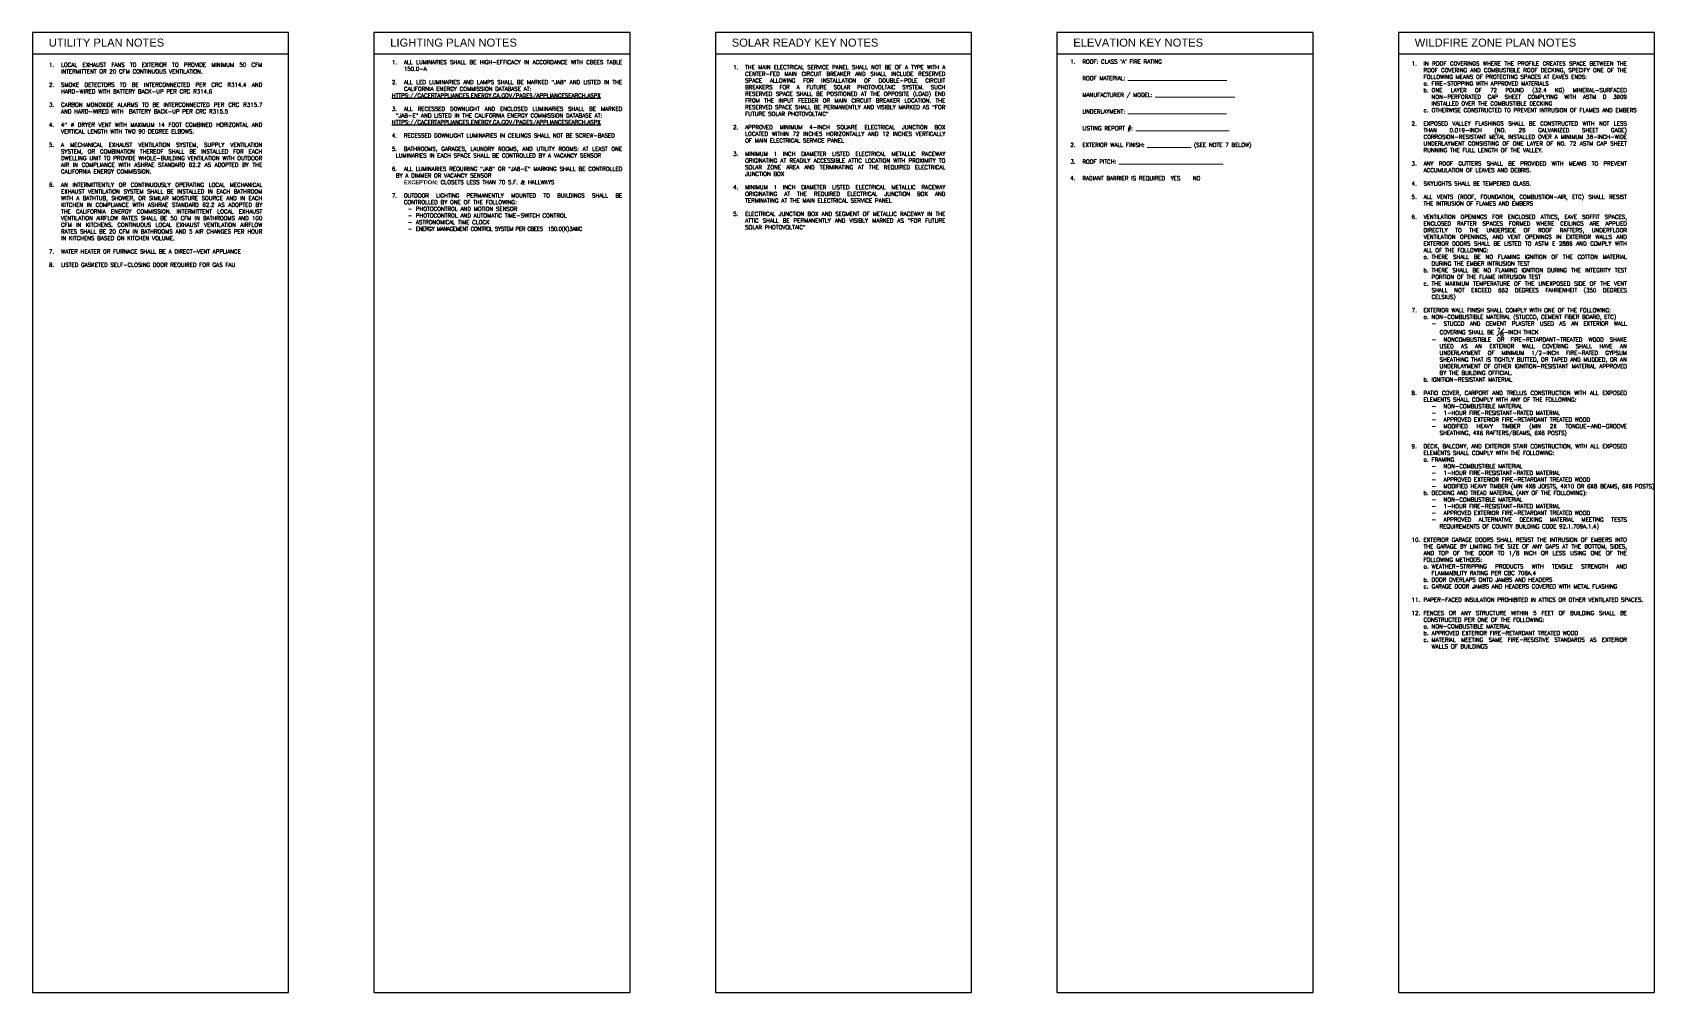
# Model space of a CAD drawing. Header units: inches. Extents: x -350 to 3672, y -1325 to 3943.
# Drawn here: x 2929.15 to 2948.15, y 2072.84 to 2084.09 of the extents above; entities that cross this region are included whole.
import ezdxf

# ---------------------------------------------------------------- set-up
doc = ezdxf.new("R2010")
doc.units = ezdxf.units.IN
doc.header["$MEASUREMENT"] = 0
doc.layers.add('NP', color=7, linetype='Continuous', plot=False)
doc.styles.add('NOTES', font='romans.shx')
doc.styles.get("Standard").update_dxf_attribs({"font": 'arial.ttf'})

msp = doc.modelspace()

# ---------------------------------------------------------------- linework, layer by layer
at = {"layer": 'NP', "color": 7, "true_color": 0xffffff}
for points in [[(2932.15489, 2084.08939), (2929.15489, 2084.08939), (2929.15489, 2083.83939), (2932.15489, 2083.83939)], [(2936.15489, 2084.08939), (2933.15489, 2084.08939), (2933.15489, 2083.83939), (2936.15489, 2083.83939)], [(2940.15489, 2084.08939), (2937.15489, 2084.08939), (2937.15489, 2083.83939), (2940.15489, 2083.83939)], [(2944.15489, 2084.08939), (2941.15489, 2084.08939), (2941.15489, 2083.83939), (2944.15489, 2083.83939)], [(2948.15489, 2084.08939), (2945.15489, 2084.08939), (2945.15489, 2083.83939), (2948.15489, 2083.83939)]]:
    msp.add_lwpolyline(points, close=True, dxfattribs=at)
for points in [[(2929.15489, 2083.83939), (2929.15489, 2072.83939), (2932.15489, 2072.83939), (2932.15489, 2083.83939)], [(2933.15489, 2083.83939), (2933.15489, 2072.83939), (2936.15489, 2072.83939), (2936.15489, 2083.83939)], [(2937.15489, 2083.83939), (2937.15489, 2072.83939), (2940.15489, 2072.83939), (2940.15489, 2083.83939)], [(2941.15489, 2083.83939), (2941.15489, 2072.83939), (2944.15489, 2072.83939), (2944.15489, 2083.83939)], [(2945.15489, 2083.83939), (2945.15489, 2072.83939), (2948.15489, 2072.83939), (2948.15489, 2083.83939)]]:
    msp.add_lwpolyline(points, dxfattribs=at)

# ---------------------------------------------------------------- texts
at = {"lineweight": 50, "char_height": 0.09375, "attachment_point": 1}
for s, insert in [('UTILITY PLAN NOTES', (2929.34573, 2084.01715)), ('LIGHTING PLAN NOTES', (2933.34573, 2084.01715)), ('SOLAR READY KEY NOTES', (2937.34573, 2084.01715)), ('ELEVATION KEY NOTES', (2941.34573, 2084.01715)), ('WILDFIRE ZONE PLAN NOTES', (2945.34573, 2084.01715))]:
    msp.add_mtext_dynamic_manual_height_columns(s, width=4.8754521, gutter_width=1, heights=[0], dxfattribs=dict(at, insert=insert))
at = {"char_height": 0.046875, "attachment_point": 1, "style": 'NOTES'}
for s, width, heights, insert in [('\\pxi-3,l3,qj,t3;1.^ILOCAL EXHAUST FANS TO EXTERIOR TO PROVIDE MINIMUM 50 CFM INTERMITTENT OR 20 CFM CONTINUOUS VENTILATION.\\P\\pi0,l0,tz;\\P\\pi-3,l3,t3;2.^ISMOKE DETECTORS TO BE INTERCONNECTED PER CRC R314.4 AND HARD-WIRED WITH BATTERY BACK-UP PER CRC R314.6\\P\\pi0,l0,tz;\\P\\pi-3,l3,t3;3.^ICARBON MONOXIDE ALARMS TO BE INTERCONNECTED PER CRC R315.7 AND HARD-WIRED WITH  BATTERY BACK-UP PER CRC R315.5\\P\\pi0,l0,tz;\\P\\pi-3,l3,t3;4.^I4" %%C DRYER VENT WITH MAXIMUM 14 FOOT COMBINED HORIZONTAL AND VERTICAL LENGTH WITH TWO 90 DEGREE ELBOWS. \\P\\pi0,l0,tz;\\P\\pi-3,l3,t3;5.^IA MECHANICAL EXHAUST VENTILATION SYSTEM, SUPPLY VENTILATION SYSTEM, OR COMBINATION THEREOF SHALL BE INSTALLED FOR EACH DWELLING UNIT TO PROVIDE WHOLE-BUILDING VENTILATION WITH OUTDOOR AIR IN COMPLIANCE WITH ASHRAE STANDARD 62.2 AS ADOPTED BY THE CALIFORNIA ENERGY COMMISSION. \\P\\pi0,l0,tz;\\P\\pi-3,l3,t3;6.^IAN INTERMITTENTLY OR CONTINUOUSLY OPERATING LOCAL MECHANICAL EXHAUST VENTILATION SYSTEM SHALL BE INSTALLED IN EACH BATHROOM WITH A BATHTUB, SHOWER, OR SIMILAR MOISTURE SOURCE AND IN EACH KITCHEN IN COMPLIANCE WITH ASHRAE STANDARD 62.2 AS ADOPTED BY THE CALIFORNIA ENERGY COMMISSION. INTERMITTENT LOCAL EXHAUST VENTILATION AIRFLOW RATES SHALL BE 50 CFM IN BATHROOMS AND 100 CFM IN KITCHENS. CONTINUOUS LOCAL EXHAUST VENTILATION AIRFLOW RATES SHALL BE 20 CFM IN BATHROOMS AND 5 AIR CHANGES PER HOUR IN KITCHENS BASED ON KITCHEN VOLUME. \\P\\pi0,l0,tz;\\P\\pi-3,l3,t3;7.^IWATER HEATER OR FURNACE SHALL BE A DIRECT-VENT APPLIANCE\\P\\pi0,l0,tz;\\P\\pi-3,l3,t3;8.^ILISTED GASKETED SELF-CLOSING DOOR REQUIRED FOR GAS FAU', 2.7061073, [0], (2929.34903, 2083.73429)), ('\\pxi-3,l3,qj,t3;1.^IALL LUMINARIES SHALL BE HIGH-EFFICACY IN ACCORDANCE WITH CBEES TABLE 150.0-A\\P\\P2.^IALL LED LUMINARIES AND LAMPS SHALL BE MARKED "JA8" AND LISTED IN THE CALIFORNIA ENERGY COMMISSION DATABASE AT:\\P\\pi-1,l1;{\\LHTTPS://CACERTAPPLIANCES.ENERGY.CA.GOV/PAGES/APPLIANCESEARCH.ASPX\\P\\pi-3,l3;}\\P3.^IALL RECESSED DOWNLIGHT AND ENCLOSED LUMINARIES SHALL BE MARKED "JA8-E" AND LISTED IN THE CALIFORNIA ENERGY COMMISSION DATABASE AT:\\P{\\LHTTPS://CACERTAPPLIANCES.ENERGY.CA.GOV/PAGES/APPLIANCESEARCH.ASPX\\P}\\P4.^IRECESSED DOWNLIGHT LUMINARIES IN CEILINGS SHALL NOT BE SCREW-BASED\\P\\P5.^IBATHROOMS, GARAGES, LAUNDRY ROOMS, AND UTILITY ROOMS: AT LEAST ONE LUMINARIES IN EACH SPACE SHALL BE CONTROLLED BY A VACANCY SENSOR\\P\\P6.^IALL LUMINARIES REQUIRING "JA8" OR "JA8-E" MARKING SHALL BE CONTROLLED BY A DIMMER OR VACANCY SENSOR\\P{\\fArial|b1|i0|c0|p34;^IEXCEPTION}: CLOSETS LESS THAN 70 S.F. & HALLWAYS\\P\\pi0,l0,tz;\\P\\pi-3,l3,t3;7.^IOUTDOOR LIGHTING PERMANENTLY MOUNTED TO BUILDINGS SHALL BE CONTROLLED BY ONE OF THE FOLLOWING:\\P\\pi-2,l6,t5,6;-^IPHOTOCONTROL AND MOTION SENSOR\\P-^IPHOTOCONTROL AND AUTOMATIC TIME-SWITCH CONTROL\\P-^IASTRONOMICAL TIME CLOCK\\P{\\T0.9;-^IENERGY MANAGEMENT CONTROL SYSTEM PER CBEES  150.0(K)3AIIIC}', 2.6900175, [0], (2933.36487, 2083.76428)), ("\\A1;\\pxi-3,l3,sm2.5,qj,t3;1.^IROOF: CLASS 'A' FIRE RATING\\P^IROOF MATERIAL: ____________________________________\\P^IMANUFACTURER / MODEL: _____________________________\\P^IUNDERLAYMENT: ____________________________________\\P^ILISTING REPORT #: __________________________________\\P2.^IEXTERIOR WALL FINISH: ________________ (SEE NOTE 7 BELOW)\\P3.^IROOF PITCH: ______________________________________\\P4.^IRADIANT BARRIER IS REQUIRED  {\\A0;YES \\fSymbol|b1|i0|c2|p18;\\H0.95834x;\\~\\Fromans|c0;\\H1.04347x;   NO \\fSymbol|b1|i0|c2|p18;\\H0.95834x;\\~}", 2.7730113, [1.69212], (2941.31208, 2083.77108)), ('\\A1;\\pxi-3,l3,sm1,qj,t3,14;1.^IIN ROOF COVERINGS WHERE THE PROFILE CREATES SPACE BETWEEN THE ROOF COVERING AND COMBUSTIBLE ROOF DECKING, SPECIFY ONE OF THE FOLLOWING MEANS OF PROTECTING SPACES AT EAVES ENDS:\\P\\pi-2,l5,t4,5;a.^IFIRE-STOPPING WITH APPROVED MATERIALS\\Pb.^IONE LAYER OF 72 POUND (32.4 KG) MINERAL-SURFACED NON-PERFORATED CAP SHEET COMPLYING WITH ASTM D 3909 INSTALLED OVER THE COMBUSTIBLE DECKING\\Pc.^IOTHERWISE CONSTRUCTED TO PREVENT INTRUSION OF FLAMES AND EMBERS\\P\\pi0,l0,s*,q*,tz;\\P\\pi-3,l3,sm1,qj,t3,14;2.^IEXPOSED VALLEY FLASHINGS SHALL BE CONSTRUCTED WITH NOT LESS THAN 0.019-INCH (NO. 26 GALVANIZED SHEET GAGE) CORROSION-RESISTANT METAL INSTALLED OVER A MINIMUM 36-INCH-WIDE UNDERLAYMENT CONSISTING OF ONE LAYER OF NO. 72 ASTM CAP SHEET RUNNING THE FULL LENGTH OF THE VALLEY.\\P\\pi0,l0,s*,q*,tz;\\P\\pi-3,l3,sm1,qj,t3,14;3.^IANY ROOF GUTTERS SHALL BE PROVIDED WITH MEANS TO PREVENT ACCUMULATION OF LEAVES AND DEBRIS.\\P\\pi0,l0,s*,q*,tz;\\P\\pi-3,l3,sm1,qj,t3,14;4.^ISKYLIGHTS SHALL BE TEMPERED GLASS.\\P\\pi0,l0,s*,q*,tz;\\P\\pi-3,l3,sm1,qj,t3,14;5.^IALL VENTS (ROOF, FOUNDATION, COMBUSTION-AIR, ETC) SHALL RESIST THE INTRUSION OF FLAMES AND EMBERS\\P\\pi0,l0,s*,q*,tz;\\P\\pi-3,l3,sm1,qj,t3,14;6.^IVENTILATION OPENINGS FOR ENCLOSED ATTICS, EAVE SOFFIT SPACES, ENCLOSED RAFTER SPACES FORMED WHERE CEILINGS ARE APPLIED DIRECTLY TO THE UNDERSIDE OF ROOF RAFTERS, UNDERFLOOR VENTILATION OPENINGS, AND VENT OPENINGS IN EXTERIOR WALLS AND EXTERIOR DOORS SHALL BE LISTED TO ASTM E 2886 AND COMPLY WITH ALL OF THE FOLLOWING:\\P\\pi-2,l5,t4,5;a.^ITHERE SHALL BE NO FLAMING IGNITION OF THE COTTON MATERIAL DURING THE EMBER INTRUSION TEST\\Pb.^ITHERE SHALL BE NO FLAMING IGNITION DURING THE INTEGRITY TEST PORTION OF THE FLAME INTRUSION TEST\\Pc.^ITHE MAXIMUM TEMPERATURE OF THE UNEXPOSED SIDE OF THE VENT SHALL NOT EXCEED 662 DEGREES FAHRENHEIT (350 DEGREES CELSIUS)\\P\\pi0,l0,s*,q*,tz;\\P\\pi-3,l3,sm1,qj,t3,14;7.^IEXTERIOR WALL FINISH SHALL COMPLY WITH ONE OF THE FOLLOWING:\\P\\pi-2,l5,t4,5;a.^INON-COMBUSTIBLE MATERIAL (STUCCO, CEMENT FIBER BOARD, ETC)\\P\\pl7,b0.25,t4;-^ISTUCCO AND CEMENT PLASTER USED AS AN EXTERIOR WALL COVERING SHALL BE \\S7#8;-INCH THICK\\P-^INONCOMBUSTIBLE OR FIRE-RETARDANT-TREATED WOOD SHAKE USED AS AN EXTERIOR WALL COVERING SHALL HAVE AN UNDERLAYMENT OF MINIMUM 1/2-INCH FIRE-RATED GYPSUM SHEATHING THAT IS TIGHTLY BUTTED, OR TAPED AND MUDDED, OR AN UNDERLAYMENT OF OTHER IGNITION-RESISTANT MATERIAL APPROVED BY THE BUILDING OFFICIAL.\\P\\pl5,b0,t4,5;b.^IIGNITION-RESISTANT MATERIAL\\P\\pi0,l0,b0.25,s*,q*,tz;^I\\P\\pi-3,l3,b0,sm1,qj,t3,14;8.^IPATIO COVER, CARPORT AND TRELLIS CONSTRUCTION WITH ALL EXPOSED ELEMENTS SHALL COMPLY WITH ANY OF THE FOLLOWING:\\P\\pi-2,l7,b0.25,t4;-^INON-COMBUSTIBLE MATERIAL\\P-^I1-HOUR FIRE-RESISTANT-RATED MATERIAL\\P-^IAPPROVED EXTERIOR FIRE-RETARDANT TREATED WOOD\\P-^IMODIFIED HEAVY TIMBER (MIN 2X TONGUE-AND-GROOVE SHEATHING, 4X6 RAFTERS/BEAMS, 6X6 POSTS)\\P\\pi0,l0,s*,q*,tz;\\P\\pi-3,l3,b0,sm1,qj,t3,14;9.^IDECK, BALCONY, AND EXTERIOR STAIR CONSTRUCTION, WITH ALL EXPOSED ELEMENTS SHALL COMPLY WITH THE FOLLOWING:\\P\\pi-2,l5,t4,5;a.^IFRAMING\\P\\pl7,b0.25,t4;-^INON-COMBUSTIBLE MATERIAL\\P-^I1-HOUR FIRE-RESISTANT-RATED MATERIAL\\P-^IAPPROVED EXTERIOR FIRE-RETARDANT TREATED WOOD\\P-^IMODIFIED HEAVY TIMBER (MIN 4X8 JOISTS, 4X10 OR 6X8 BEAMS, 6X6 POSTS)\\P\\pl5,b0,t4,5;b.^IDECKING AND TREAD MATERIAL (ANY OF THE FOLLOWING):\\P\\pl7,b0.25,t4;-^INON-COMBUSTIBLE MATERIAL\\P-^I1-HOUR FIRE-RESISTANT-RATED MATERIAL\\P-^IAPPROVED EXTERIOR FIRE-RETARDANT TREATED WOOD\\P-^IAPPROVED ALTERNATIVE DECKING MATERIAL MEETING TESTS REQUIREMENTS OF COUNTY BUILDING CODE 92.1.709A.1.4)\\P\\pi0,l0,s*,q*,tz;\\P\\pi-3,l3,b0,sm1,qj,t3,14;10.^IEXTERIOR GARAGE DOORS SHALL RESIST THE INTRUSION OF EMBERS INTO THE GARAGE BY LIMITING THE SIZE OF ANY GAPS AT THE BOTTOM, SIDES, AND TOP OF THE DOOR TO 1/8 INCH OR LESS USING ONE OF THE FOLLOWING METHODS:\\P\\pi-2,l5,t4,5;a.^IWEATHER-STRIPPING PRODUCTS WITH TENSILE STRENGTH AND FLAMMABILITY RATING PER CBC 708A.4\\Pb.^IDOOR OVERLAPS ONTO JAMBS AND HEADERS\\Pc.^IGARAGE DOOR JAMBS AND HEADERS COVERED WITH METAL FLASHING\\P\\pi0,l0,b0.25,s*,q*,tz;\\P\\pi-3,l3,b0,sm1,qj,t3,14;11.^IPAPER-FACED INSULATION PROHIBITED IN ATTICS OR OTHER VENTILATED SPACES.\\P\\pi0,l0,b0.25,s*,q*,tz;\\P\\pi-3,l3,b0,sm1,qj,t3,14;12.^IFENCES OR ANY STRUCTURE WITHIN 5 FEET OF BUILDING SHALL BE CONSTRUCTED PER ONE OF THE FOLLOWING:\\P\\pi-2,l5,t4,5;a.^INON-COMBUSTIBLE MATERIAL\\Pb.^IAPPROVED EXTERIOR FIRE-RETARDANT TREATED WOOD\\Pc.^IMATERIAL MEETING SAME FIRE-RESISTIVE STANDARDS AS EXTERIOR WALLS OF BUILDINGS', 2.73242, [20.78733], (2945.30856, 2083.74868)), ('\\pxqj;\\P\\pi-3,l3,t3;1.^ITHE MAIN ELECTRICAL SERVICE PANEL SHALL NOT BE OF A TYPE WITH A CENTER-FED MAIN CIRCUIT BREAKER AND SHALL INCLUDE RESERVED SPACE ALLOWING FOR INSTALLATION OF DOUBLE-POLE CIRCUIT BREAKERS FOR A FUTURE SOLAR PHOTOVOLTAIC SYSTEM. SUCH RESERVED SPACE SHALL BE POSITIONED AT THE OPPOSITE (LOAD) END FROM THE INPUT FEEDER OR MAIN CIRCUIT BREAKER LOCATION. THE RESERVED SPACE SHALL BE PERMANENTLY AND VISIBLY MARKED AS "FOR FUTURE SOLAR PHOTOVOLTAIC"\\P\\pi0,l0,tz;\\P\\pi-3,l3,t3;2.^IAPPROVED MINIMUM 4-INCH SQUARE ELECTRICAL JUNCTION BOX LOCATED WITHIN 72 INCHES HORIZONTALLY AND 12 INCHES VERTICALLY OF MAIN ELECTRICAL SERVICE PANEL\\P\\pi0,l0,tz;\\P\\pi-3,l3,t3;3.^IMINIMUM 1 INCH DIAMETER LISTED ELECTRICAL METALLIC RACEWAY ORIGINATING AT READILY ACCESSIBLE ATTIC LOCATION WITH PROXIMITY TO SOLAR ZONE AREA AND TERMINATING AT THE REQUIRED ELECTRICAL JUNCTION BOX\\P\\pi0,l0,tz;\\P\\pi-3,l3,t3;4.^IMINIMUM 1 INCH DIAMETER LISTED ELECTRICAL METALLIC RACEWAY ORIGINATING AT THE REQUIRED ELECTRICAL JUNCTION BOX AND TERMINATING AT THE MAIN ELECTRICAL SERVICE PANEL\\P\\pi0,l0,tz;\\P\\pi-3,l3,t3;5.^IELECTRICAL JUNCTION BOX AND SEGMENT OF METALLIC RACEWAY IN THE ATTIC SHALL BE PERMANENTLY AND VISIBLY MARKED AS "FOR FUTURE SOLAR PHOTOVOLTAIC"', 2.6927681, [19.69745], (2937.36212, 2083.78346))]:
    msp.add_mtext_dynamic_manual_height_columns(s, width=width, gutter_width=1, heights=heights, dxfattribs=dict(at, insert=insert))

doc.saveas('drawing.dxf')
